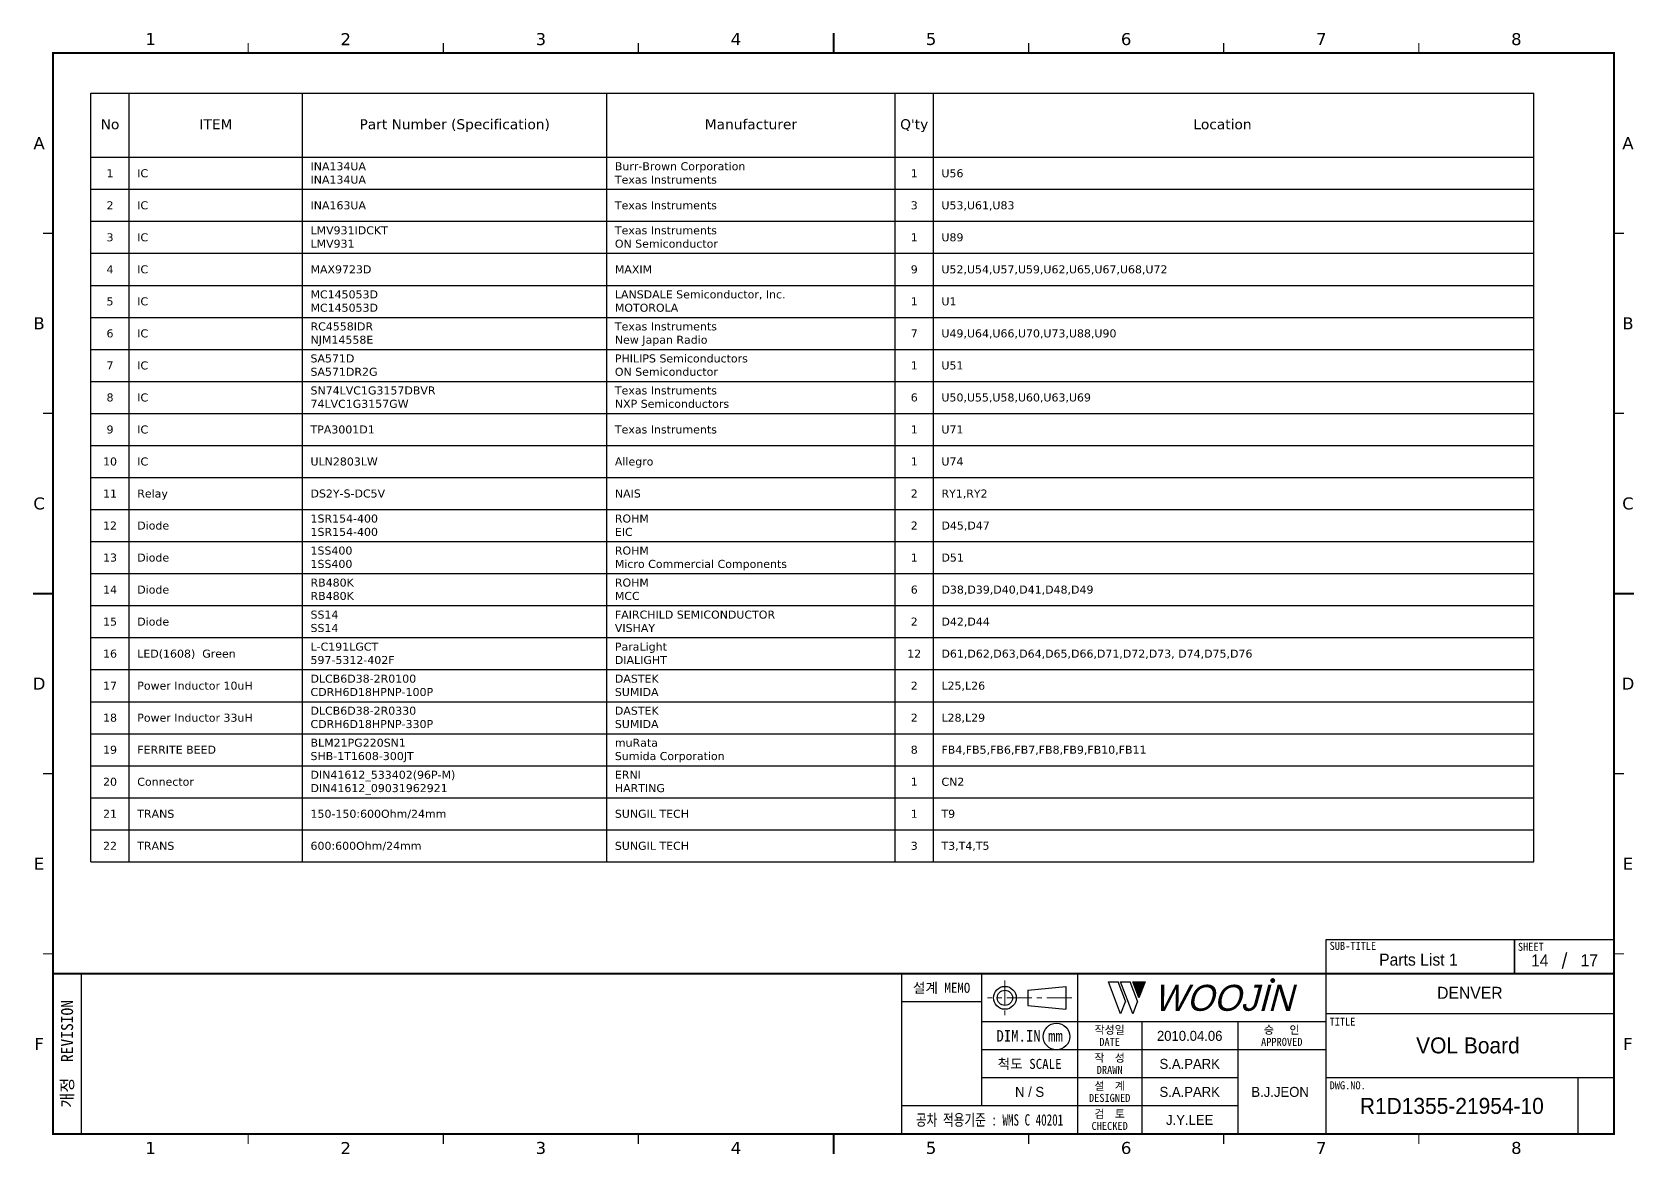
# Model space of a CAD drawing. Extents: x -695 to 953, y -753 to 181.
# Drawn here: x 24.3 to 424.8, y -753.5 to -473 of the extents above; entities that cross this region are included whole.
import ezdxf
from ezdxf.enums import TextEntityAlignment as Align

# ---------------------------------------------------------------- set-up
doc = ezdxf.new("R2010")
doc.units = 0
doc.header["$LTSCALE"] = 5
doc.header["$MEASUREMENT"] = 0
doc.linetypes.add('CENTER', pattern=[2, 1.25, -0.25, 0.25, -0.25])
doc.layers.get('0').update_dxf_attribs({"linetype": 'CONTINUOUS', "lineweight": 25})
doc.layers.add('2', color=2, linetype='CENTER', lineweight=13)
doc.layers.add('4', color=4, linetype='CONTINUOUS', lineweight=18)
for name, color, linetype in [('SHEET', 3, 'CONTINUOUS'), ('문자', 4, 'CONTINUOUS'), ('테두리', 3, 'CONTINUOUS')]:
    doc.layers.add(name, color=color, linetype=linetype)
doc.styles.add('MARK', font='ARLRDBD.TTF')
doc.styles.get("Standard").update_dxf_attribs({"font": 'verdana.ttf'})
doc.styles.add('굴림', font='')
doc.styles.add('굴림체', font='')
doc.styles.get('굴림').set_extended_font_data('Gulim')
doc.styles.get('굴림체').set_extended_font_data('GulimChe')

# ---------------------------------------------------------------- blocks, each defined once
blk = doc.blocks.new('B')
at = {"layer": '문자'}
blk.add_hatch(color=256, dxfattribs=at).paths.add_polyline_path([(13.79, 10), (15.31, 6), (16.84, 10)])
at = {"color": 4, "const_width": 0.6}
blk.add_lwpolyline([(48.46, 10.32, 1), (49.06, 10.32, 1)], format="xyb", close=True, dxfattribs=at)
at = {"layer": '문자'}
for p, q in [((10.73, 2), (7.68, 10)), ((7.68, 10), (10.09, 10)), ((11.94, 5.16), (10.09, 10)), ((10.73, 10), (13.15, 10)), ((13.79, 2), (10.73, 10)), ((14.99, 5.16), (13.15, 10)), ((13.79, 10), (16.84, 10)), ((15.31, 6), (13.79, 10)), ((16.84, 10), (15.31, 6)), ((11.94, 5.16), (10.73, 2)), ((14.99, 5.16), (13.79, 2))]:
    blk.add_line(p, q, dxfattribs=at)
at = {"layer": '문자', "style": 'MARK', "oblique": 15}
blk.add_text('WOOJIN', height=6.5, dxfattribs=at).set_placement((36.4, 6), align=Align.MIDDLE_CENTER)
blk = doc.blocks.new('C')
blk.add_line((15, 285), (15, 285))
at = {"layer": '2'}
for p, q in [((252.83, 53.35), (252.83, 44.65)), ((269.53, 49), (248.48, 49))]:
    blk.add_line(p, q, dxfattribs=at)
at = {"layer": 'SHEET'}
for p, q in [((393.14, 60.3), (392.07, 56.28)), ((22, 55), (22, 15)), ((227, 55), (227, 15)), ((247, 55), (247, 22)), ((271, 55), (271, 15)), ((271, 55), (271, 15)), ((333, 55), (333, 15)), ((247, 48), (227, 48)), ((405, 45), (333, 45)), ((333, 43), (247, 43)), ((287, 43), (287, 15)), ((311, 43), (311, 15)), ((333, 36), (247, 36)), ((311, 29), (247, 29)), ((405, 29), (333, 29)), ((396, 29), (396, 15)), ((311, 22), (227, 22))]:
    blk.add_line(p, q, dxfattribs=at)
at = {"layer": 'SHEET', "color": 4}
for p, q in [((258.53, 50.9), (268.03, 51.85)), ((258.53, 50.9), (258.53, 47.1)), ((268.03, 51.85), (268.03, 46.15)), ((258.53, 47.1), (268.03, 46.15))]:
    blk.add_line(p, q, dxfattribs=at)
at = {"layer": 'SHEET'}
for points in [[(333, 55), (380.19, 55), (380.19, 63.49), (333, 63.49)], [(380.19, 55), (405, 55), (405, 63.49), (380.19, 63.49)]]:
    blk.add_lwpolyline(points, close=True, dxfattribs=at)
at = {"layer": 'SHEET', "color": 4}
for radius in [2.85, 1.9]:
    blk.add_circle((252.83, 49), radius, dxfattribs=at)
at = {"layer": 'SHEET'}
blk.add_circle((265.7, 39.32), 3.32, dxfattribs=at)
at = {"layer": '테두리'}
blk.add_line((405, 285), (405, 15), dxfattribs=at)
for points, const_width in [([(210, 290), (210, 285)], 0.5), ([(15, 285), (15, 15), (405, 15), (405, 285), (15, 285)], 0.5), ([(63.75, 287.5), (63.75, 285)], 0.3), ([(112.5, 287.5), (112.5, 285)], 0.3), ([(161.25, 287.5), (161.25, 285)], 0.3), ([(258.75, 287.5), (258.75, 285)], 0.3), ([(307.5, 287.5), (307.5, 285)], 0.3), ([(356.25, 287.5), (356.25, 285)], 0.3), ([(12.5, 240), (15, 240)], 0.3), ([(407.5, 240), (405, 240)], 0.3), ([(12.5, 195), (15, 195)], 0.3), ([(407.5, 195), (405, 195)], 0.3), ([(10, 150), (15, 150)], 0.5), ([(410, 150), (405, 150)], 0.5), ([(12.5, 105), (15, 105)], 0.3), ([(407.5, 105), (405, 105)], 0.3), ([(12.5, 60), (15, 60)], 0.3), ([(407.5, 60), (405, 60)], 0.3), ([(15, 55), (405, 55)], 0.5), ([(63.75, 12.5), (63.75, 15)], 0.3), ([(112.5, 12.5), (112.5, 15)], 0.3), ([(161.25, 12.5), (161.25, 15)], 0.3), ([(210, 10), (210, 15)], 0.5), ([(258.75, 12.5), (258.75, 15)], 0.3), ([(307.5, 12.5), (307.5, 15)], 0.3), ([(356.25, 12.5), (356.25, 15)], 0.3)]:
    blk.add_lwpolyline(points, dxfattribs=dict(at, const_width=const_width))
blk.add_blockref('B', (271, 43))
at = {"layer": '문자'}
for s, p in [('1', (39.38, 288.5)), ('2', (88.12, 288.5)), ('3', (136.88, 288.5)), ('4', (185.62, 288.5)), ('5', (234.38, 288.5)), ('6', (283.12, 288.5)), ('7', (331.88, 288.5)), ('8', (380.62, 288.5)), ('A', (11.5, 262.5)), ('A', (408.5, 262.5)), ('B', (11.5, 217.5)), ('B', (408.5, 217.5)), ('C', (11.5, 172.5)), ('C', (408.5, 172.5)), ('D', (11.5, 127.5)), ('D', (408.5, 127.5)), ('E', (11.5, 82.5)), ('E', (408.5, 82.5)), ('F', (11.5, 37.5)), ('F', (408.5, 37.5)), ('1', (39.38, 11.5)), ('2', (88.12, 11.5)), ('3', (136.88, 11.5)), ('4', (185.62, 11.5)), ('5', (234.38, 11.5)), ('6', (283.12, 11.5)), ('7', (331.88, 11.5)), ('8', (380.62, 11.5))]:
    blk.add_text(s, height=3, dxfattribs=at).set_placement(p, align=Align.MIDDLE)
at = {"layer": '문자', "style": '굴림체'}
for s, height, p in [('SUB-TITLE', 2, (339.77, 61.98)), ('SHEET', 2, (384.24, 61.74)), ('설계 MEMO', 2.5, (237, 51.5)), ('DIM.IN mm', 2.85, (259, 39.5)), ('작성일', 2, (279, 41)), ('승   인', 2, (322, 41)), ('DATE', 2, (279, 38)), ('APPROVED', 2, (322, 38)), ('척도 SCALE', 2.5, (259, 32.5)), ('작  성', 2, (279, 34)), ('설  계', 2, (279, 27)), ('DRAWN', 2, (279, 31)), ('DESIGNED', 2, (279, 24)), ('검  토', 2, (279, 20)), ('CHECKED', 2, (279, 17))]:
    blk.add_text(s, height=height, dxfattribs=at).set_placement(p, align=Align.MIDDLE_CENTER)
blk.add_text('개정  REVISION', height=3, rotation=90, dxfattribs=at).set_placement((18.5, 35), align=Align.MIDDLE_CENTER)
for s, p in [('TITLE', (333.95, 42.05)), ('DWG.NO.', (333.95, 26.15))]:
    blk.add_text(s, height=2, dxfattribs=at).set_placement(p)
at = {"layer": '문자', "style": '굴림체', "width": 0.75}
blk.add_text('공차 적용기준 : WMS C 40201', height=2.85, dxfattribs=at).set_placement((249, 18.5), align=Align.MIDDLE_CENTER)

msp = doc.modelspace()

# ---------------------------------------------------------------- linework, layer by layer
for p, q in [((39, -488.27), (399.54, -488.27)), ((39, -680.27), (39, -488.27)), ((48.6, -680.27), (48.6, -488.27)), ((91.89, -680.27), (91.89, -488.27)), ((167.94, -680.27), (167.94, -488.27)), ((239.94, -680.27), (239.94, -488.27)), ((249.54, -680.27), (249.54, -488.27)), ((399.54, -680.27), (399.54, -488.27)), ((39, -504.27), (399.54, -504.27)), ((39, -512.27), (399.54, -512.27)), ((39, -520.27), (399.54, -520.27)), ((39, -528.27), (399.54, -528.27)), ((39, -536.27), (399.54, -536.27)), ((39, -544.27), (399.54, -544.27)), ((39, -552.27), (399.54, -552.27)), ((39, -560.27), (399.54, -560.27)), ((39, -568.27), (399.54, -568.27)), ((39, -576.27), (399.54, -576.27)), ((39, -584.27), (399.54, -584.27)), ((39, -592.27), (399.54, -592.27)), ((39, -600.27), (399.54, -600.27)), ((39, -608.27), (399.54, -608.27)), ((39, -616.27), (399.54, -616.27)), ((39, -624.27), (399.54, -624.27)), ((39, -632.27), (399.54, -632.27)), ((39, -640.27), (399.54, -640.27)), ((39, -648.27), (399.54, -648.27)), ((39, -656.27), (399.54, -656.27)), ((39, -664.27), (399.54, -664.27)), ((39, -672.27), (399.54, -672.27)), ((39, -680.27), (399.54, -680.27))]:
    msp.add_line(p, q)

# ---------------------------------------------------------------- block references
msp.add_blockref('C', (14.57, -763.25))

# ---------------------------------------------------------------- texts
for s, height, p in [('No', 2.5, (43.8, -497.27)), ('ITEM', 2.5, (70.25, -497.27)), ('Part Number^J(Specification)', 2.5, (129.92, -497.27)), ('Manufacturer', 2.5, (203.94, -497.27)), ("Q'ty", 2.5, (244.74, -497.27)), ('Location', 2.5, (321.75, -497.27)), ('1', 2, (43.8, -509.27)), ('1', 2, (244.74, -509.27)), ('2', 2, (43.8, -517.27)), ('3', 2, (244.74, -517.27)), ('3', 2, (43.8, -525.27)), ('1', 2, (244.74, -525.27)), ('4', 2, (43.8, -533.27)), ('9', 2, (244.74, -533.27)), ('5', 2, (43.8, -541.27)), ('1', 2, (244.74, -541.27)), ('6', 2, (43.8, -549.27)), ('7', 2, (244.74, -549.27)), ('7', 2, (43.8, -557.27)), ('1', 2, (244.74, -557.27)), ('8', 2, (43.8, -565.27)), ('6', 2, (244.74, -565.27)), ('9', 2, (43.8, -573.27)), ('1', 2, (244.74, -573.27)), ('10', 2, (43.8, -581.27)), ('1', 2, (244.74, -581.27)), ('11', 2, (43.8, -589.27)), ('2', 2, (244.74, -589.27)), ('12', 2, (43.8, -597.27)), ('2', 2, (244.74, -597.27)), ('13', 2, (43.8, -605.27)), ('1', 2, (244.74, -605.27)), ('14', 2, (43.8, -613.27)), ('6', 2, (244.74, -613.27)), ('15', 2, (43.8, -621.27)), ('2', 2, (244.74, -621.27)), ('16', 2, (43.8, -629.27)), ('12', 2, (244.74, -629.27)), ('17', 2, (43.8, -637.27)), ('2', 2, (244.74, -637.27)), ('18', 2, (43.8, -645.27)), ('2', 2, (244.74, -645.27)), ('19', 2, (43.8, -653.27)), ('8', 2, (244.74, -653.27)), ('20', 2, (43.8, -661.27)), ('1', 2, (244.74, -661.27)), ('21', 2, (43.8, -669.27)), ('1', 2, (244.74, -669.27)), ('22', 2, (43.8, -677.27)), ('3', 2, (244.74, -677.27))]:
    msp.add_text(s, height=height).set_placement(p, align=Align.CENTER)
for s, p in [('IC', (50.6, -509.27)), ('U56', (251.54, -509.27)), ('IC', (50.6, -517.27)), ('INA163UA', (93.89, -517.27)), ('Texas Instruments', (169.94, -517.27)), ('U53,U61,U83', (251.54, -517.27)), ('IC', (50.6, -525.27)), ('U89', (251.54, -525.27)), ('IC', (50.6, -533.27)), ('MAX9723D', (93.89, -533.27)), ('MAXIM', (169.94, -533.27)), ('U52,U54,U57,U59,U62,U65,U67,U68,U72', (251.54, -533.27)), ('IC', (50.6, -541.27)), ('U1', (251.54, -541.27)), ('IC', (50.6, -549.27)), ('U49,U64,U66,U70,U73,U88,U90', (251.54, -549.27)), ('IC', (50.6, -557.27)), ('U51', (251.54, -557.27)), ('IC', (50.6, -565.27)), ('U50,U55,U58,U60,U63,U69', (251.54, -565.27)), ('IC', (50.6, -573.27)), ('TPA3001D1', (93.89, -573.27)), ('Texas Instruments', (169.94, -573.27)), ('U71', (251.54, -573.27)), ('IC', (50.6, -581.27)), ('ULN2803LW', (93.89, -581.27)), ('Allegro', (169.94, -581.27)), ('U74', (251.54, -581.27)), ('Relay', (50.6, -589.27)), ('DS2Y-S-DC5V', (93.89, -589.27)), ('NAIS', (169.94, -589.27)), ('RY1,RY2', (251.54, -589.27)), ('Diode', (50.6, -597.27)), ('D45,D47', (251.54, -597.27)), ('Diode', (50.6, -605.27)), ('D51', (251.54, -605.27)), ('Diode', (50.6, -613.27)), ('D38,D39,D40,D41,D48,D49', (251.54, -613.27)), ('Diode', (50.6, -621.27)), ('D42,D44', (251.54, -621.27)), ('LED(1608) ^JGreen', (50.6, -629.27)), ('D61,D62,D63,D64,D65,D66,D71,D72,D73,^JD74,D75,D76', (251.54, -629.27)), ('Power Inductor 10uH', (50.6, -637.27)), ('L25,L26', (251.54, -637.27)), ('Power Inductor 33uH', (50.6, -645.27)), ('L28,L29', (251.54, -645.27)), ('FERRITE BEED', (50.6, -653.27)), ('FB4,FB5,FB6,FB7,FB8,FB9,FB10,FB11', (251.54, -653.27)), ('Connector', (50.6, -661.27)), ('CN2', (251.54, -661.27)), ('TRANS', (50.6, -669.27)), ('150-150:600Ohm/24mm', (93.89, -669.27)), ('SUNGIL TECH', (169.94, -669.27)), ('T9', (251.54, -669.27)), ('TRANS', (50.6, -677.27)), ('600:600Ohm/24mm', (93.89, -677.27)), ('SUNGIL TECH', (169.94, -677.27)), ('T3,T4,T5', (251.54, -677.27))]:
    msp.add_text(s, height=2).set_placement(p)
at = {"color": 4, "style": '굴림'}
for s, p in [('2010.04.06', (313.57, -723.75)), ('S.A.PARK', (313.57, -730.75)), ('S.A.PARK', (313.57, -737.75)), ('B.J.JEON', (336.16, -737.75)), ('J.Y.LEE', (313.57, -744.75))]:
    msp.add_text(s, height=2.5, dxfattribs=at).set_placement(p, align=Align.MIDDLE_CENTER)
at = {"char_height": 2, "attachment_point": 1}
for s, insert, width in [('INA134UA^JINA134UA', (93.89, -505.52), 31.1001), ('Burr-Brown Corporation^JTexas Instruments', (169.94, -505.52), 61.6011), ('LMV931IDCKT^JLMV931', (93.89, -521.52), 33.1216), ('Texas Instruments^JON Semiconductor', (169.94, -521.52), 54.3882), ('MC145053D^JMC145053D', (93.89, -537.52), 36.2042), ('LANSDALE Semiconductor, Inc.^JMOTOROLA', (169.94, -537.52), 61.957), ('RC4558IDR^JNJM14558E', (93.89, -545.52), 34.638), ('Texas Instruments^JNew Japan Radio', (169.94, -545.52), 52.0309), ('SA571D^JSA571DR2G', (93.89, -553.52), 30.5144), ('PHILIPS Semiconductors^JON Semiconductor', (169.94, -553.52), 62.5923), ('SN74LVC1G3157DBVR^J74LVC1G3157GW', (93.89, -561.52), 58.5426), ('Texas Instruments^JNXP Semiconductors', (169.94, -561.52), 57.0759), ('1SR154-400^J1SR154-400', (93.89, -593.52), 37.049), ('ROHM^JEIC', (169.94, -593.52), 15.8361), ('1SS400^J1SS400', (93.89, -601.52), 23.9933), ('ROHM^JMicro Commercial Components', (169.94, -601.52), 53.9328), ('RB480K^JRB480K', (93.89, -609.52), 24.5346), ('ROHM^JMCC', (169.94, -609.52), 17.178), ('SS14^JSS14', (93.89, -617.52), 17.0463), ('FAIRCHILD SEMICONDUCTOR^JVISHAY', (169.94, -617.52), 54.5749), ('L-C191LGCT^J597-5312-402F', (93.89, -625.52), 41.4224), ('ParaLight^JDIALIGHT', (169.94, -625.52), 29.366), ('DLCB6D38-2R0100^JCDRH6D18HPNP-100P', (93.89, -633.52), 60.2928), ('DASTEK^JSUMIDA', (169.94, -633.52), 25.2183), ('DLCB6D38-2R0330^JCDRH6D18HPNP-330P', (93.89, -641.52), 60.2928), ('DASTEK^JSUMIDA', (169.94, -641.52), 25.2183), ('BLM21PG220SN1^JSHB-1T1608-300JT', (93.89, -649.52), 53.5836), ('muRata^JSumida Corporation', (169.94, -649.52), 40.7495), ('DIN41612_533402(96P-M)^JDIN41612_09031962921', (93.89, -657.52), 74.9778), ('ERNI^JHARTING', (169.94, -657.52), 22.2377)]:
    msp.add_mtext(s, dxfattribs=dict(at, insert=insert, width=width))
at = {"layer": '4', "style": '굴림'}
for s, p in [('Parts List 1', (370.72, -704.71)), ('14', (401.03, -704.92)), ('17', (413.42, -704.86)), ('DENVER', (383.57, -713))]:
    msp.add_text(s, height=3, dxfattribs=at).set_placement(p, align=Align.MIDDLE_CENTER)
at = {"layer": '문자', "style": '굴림'}
for s, height, p in [('VOL Board', 4, (383.09, -726.13)), ('N / S', 2.5, (273.57, -737.75)), ('R1D1355-21954-10', 4, (379.07, -741.25))]:
    msp.add_text(s, height=height, dxfattribs=at).set_placement(p, align=Align.MIDDLE_CENTER)

doc.saveas('drawing.dxf')
